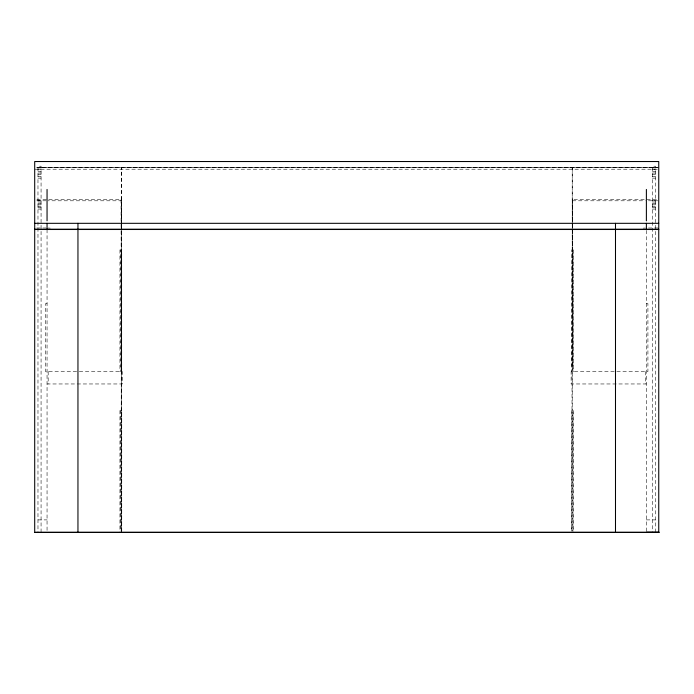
<?xml version="1.0" encoding="UTF-8"?>
<svg xmlns="http://www.w3.org/2000/svg" width="694" height="694" viewBox="0 0 694 694"><rect width="100%" height="100%" fill="white"/><g stroke="black" fill="none" stroke-linecap="round" stroke-linejoin="round"><path stroke-width="0.52" stroke-dasharray="3.47 2.6" d="M121.198 532.246L121.294 225.038M121.294 223.962L121.311 167.714L121.198 531.17M572.125 366.328L572.342 200.41M572.203 365.955L572.229 168.46M571.787 531.17L572.324 228.951M572.324 227.866L572.246 199.282L657.66 199.282M643.191 228.144L645.325 228.04M36.869 167.436L657.66 167.436M658.745 167.436L36.869 167.705L657.66 167.714M37.979 167.913L41.067 167.913M652.377 167.913L655.466 167.913M34.7 169.215L658.745 169.215M37.979 169.622L41.067 169.622M652.377 169.622L655.466 169.622M37.979 171.323L41.067 171.323M652.377 171.323L655.466 171.323M37.979 173.023L41.067 173.023M652.377 173.023L655.466 173.023M37.979 174.723L41.067 174.723M652.377 174.723L655.466 174.723M37.979 176.432L41.067 176.432M652.377 176.432L655.466 176.432M37.979 178.132L41.067 178.132M652.377 178.132L655.466 178.132M36.86 199.282L47.678 199.282M48.754 199.282L121.198 199.282L121.068 200.792L48.129 200.792M37.979 200.583L41.067 200.583M652.377 200.583L655.466 200.583M36.756 200.792L46.03 200.792M572.376 200.792L645.316 200.792M648.448 200.792L657.712 200.792M37.979 201.997L41.067 201.997M652.377 201.997L655.466 201.997M37.979 203.411L41.067 203.411M652.377 203.411L655.466 203.411M37.979 204.825L41.067 204.825M652.377 204.825L655.466 204.825M37.979 206.239L41.067 206.239M652.377 206.239L655.466 206.239M37.979 207.645L41.067 207.645M652.377 207.645L655.466 207.645M37.979 209.059L41.067 209.059M652.377 209.059L655.466 209.059M36.756 227.988L46.03 227.988M648.448 227.988L658.745 227.988M47.053 303.642L45.526 303.642L45.526 371.602L78.266 371.602M646.383 303.642L647.918 303.642L647.918 371.602L571.127 371.602L571.127 383.964L646.383 383.964M79.29 371.602L122.318 371.602L122.318 383.964L47.053 383.964M37.979 519.893L47.053 519.893M646.383 519.893L655.466 519.893M48.12 228.04L50.254 228.144M572.246 169.215L572.212 167.714L572.246 531.17M121.138 200.037L121.658 531.17M121.172 199.655L121.181 230M121.181 230.972L121.242 365.955M655.466 532.246L655.466 166.213L652.377 166.213L652.377 532.246M646.392 230.408L646.383 532.246M645.273 371.602L645.273 383.964M573.478 249.883L573.478 371.602M573.487 410.527L573.487 532.246M572.923 371.594L572.923 249.875L571.674 249.875L571.674 371.594M572.923 531.17L572.923 410.527L571.674 410.527L571.674 531.17M121.771 371.594L121.771 249.875L120.522 249.875L120.522 371.594M121.771 531.17L121.771 410.527L120.522 410.527L120.522 531.17M119.958 249.883L119.958 371.602M119.949 410.527L119.949 532.246M48.172 371.602L48.172 383.964M47.053 229.497L47.053 531.17M41.067 532.246L41.067 166.213L37.979 166.213L37.979 532.246"/><path stroke-width="1.04" d="M34.7 223.321L658.745 223.321M34.7 229.22L658.745 229.22M34.7 229.497L658.745 229.497M659.3 532.246L34.7 532.246L34.7 161.529L658.745 161.529L658.745 532.246L646.383 532.246M34.7 532.471L658.745 532.471M646.383 189.436L646.383 220.857M646.383 223.321L646.383 229.497M615.491 223.321L615.491 532.246M77.954 223.321L77.954 532.246M47.053 189.436L47.053 220.857M47.053 223.321L47.053 229.497"/></g></svg>
